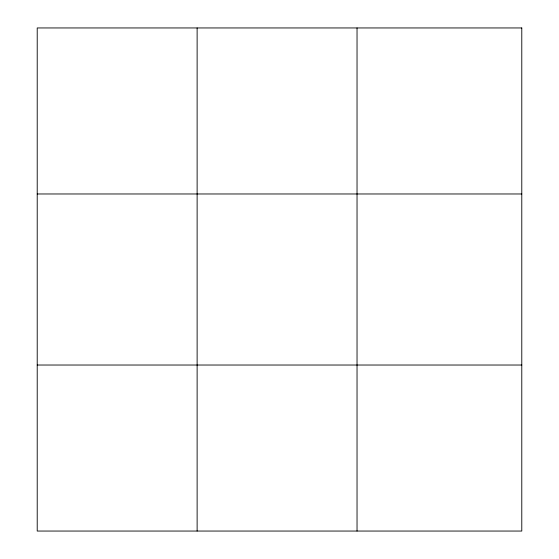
<?xml version="1.0" encoding="UTF-8"?>
<svg xmlns="http://www.w3.org/2000/svg" width="559" height="559" viewBox="0 0 559 559"><rect width="100%" height="100%" fill="white"/><g stroke="black" fill="none" stroke-linecap="round" stroke-linejoin="round"><path stroke-width="0.84" d="M197.124 531.05L197.124 27.95M357.033 531.05L357.033 27.95M37.215 193.973L521.785 193.973M37.215 365.027L521.785 365.027M521.785 27.95L521.785 531.05L37.215 531.05L37.215 27.95L521.785 27.95"/></g></svg>
